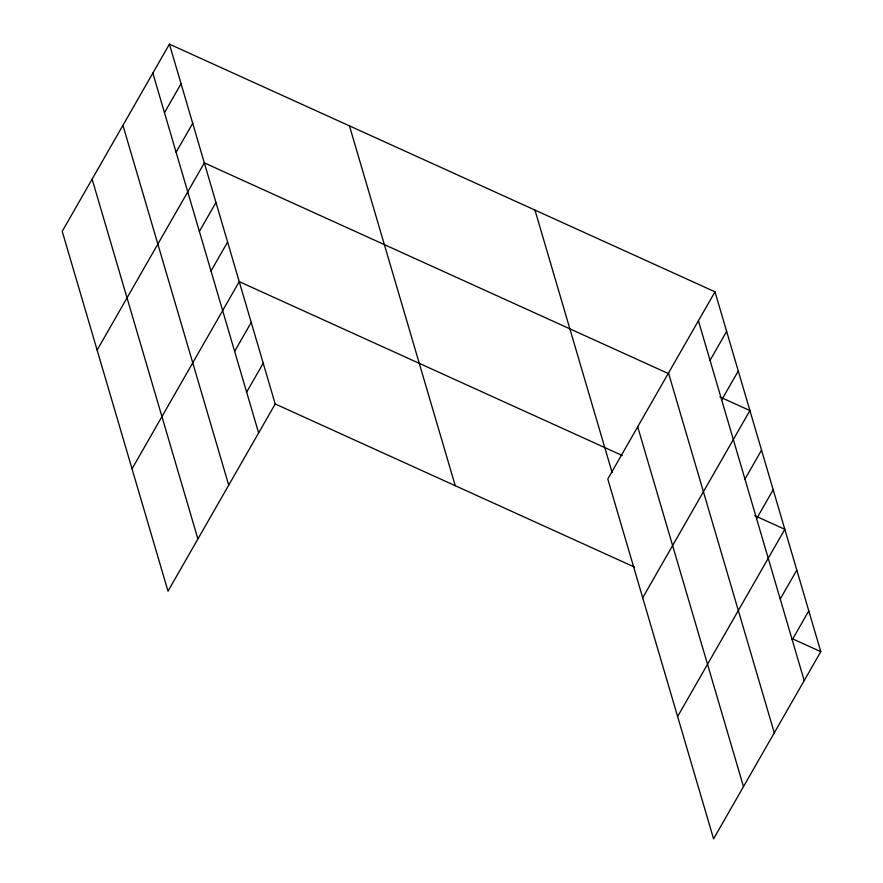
<?xml version="1.0" encoding="UTF-8"?>
<svg xmlns="http://www.w3.org/2000/svg" width="883" height="883" viewBox="0 0 883 883"><rect width="100%" height="100%" fill="white"/><g stroke="black" fill="none" stroke-linecap="round" stroke-linejoin="round"><path stroke-width="1.32" d="M169.426 44.15L62.218 231.346L168.002 591.18L275.209 403.984L169.426 44.15L714.998 291.82L820.782 651.654L713.574 838.85L607.791 479.016L714.998 291.82M164.47 112.693L181.059 83.73M176.114 152.273L192.693 123.311M97.13 350.087L204.337 162.891L668.641 373.675M199.381 231.434L215.971 202.472M211.015 271.015L227.604 242.052M132.031 468.829L239.238 281.633L622.283 455.529M234.646 351.379L251.225 322.416M246.633 392.162L263.222 363.2M710.053 360.363L726.632 331.401M721.687 399.944L738.276 370.992M642.703 597.769L749.91 410.573L719.899 396.942M744.965 479.105L761.543 450.153M756.599 518.685L773.177 489.734M677.614 716.51L784.821 529.314L754.81 515.694M780.219 599.049L796.808 570.098M792.206 639.833L808.795 610.87M275.209 403.984L634.557 567.118M792.029 638.597L820.782 651.654M698.42 320.783L804.203 680.616M668.508 373.001L774.292 732.835M637.703 426.798L743.486 786.632M534.955 210.088L612.129 472.571M349.458 125.883L455.253 485.716M152.836 73.112L258.62 432.935M122.936 125.331L228.719 485.153M92.119 179.128L197.902 538.961"/></g></svg>
